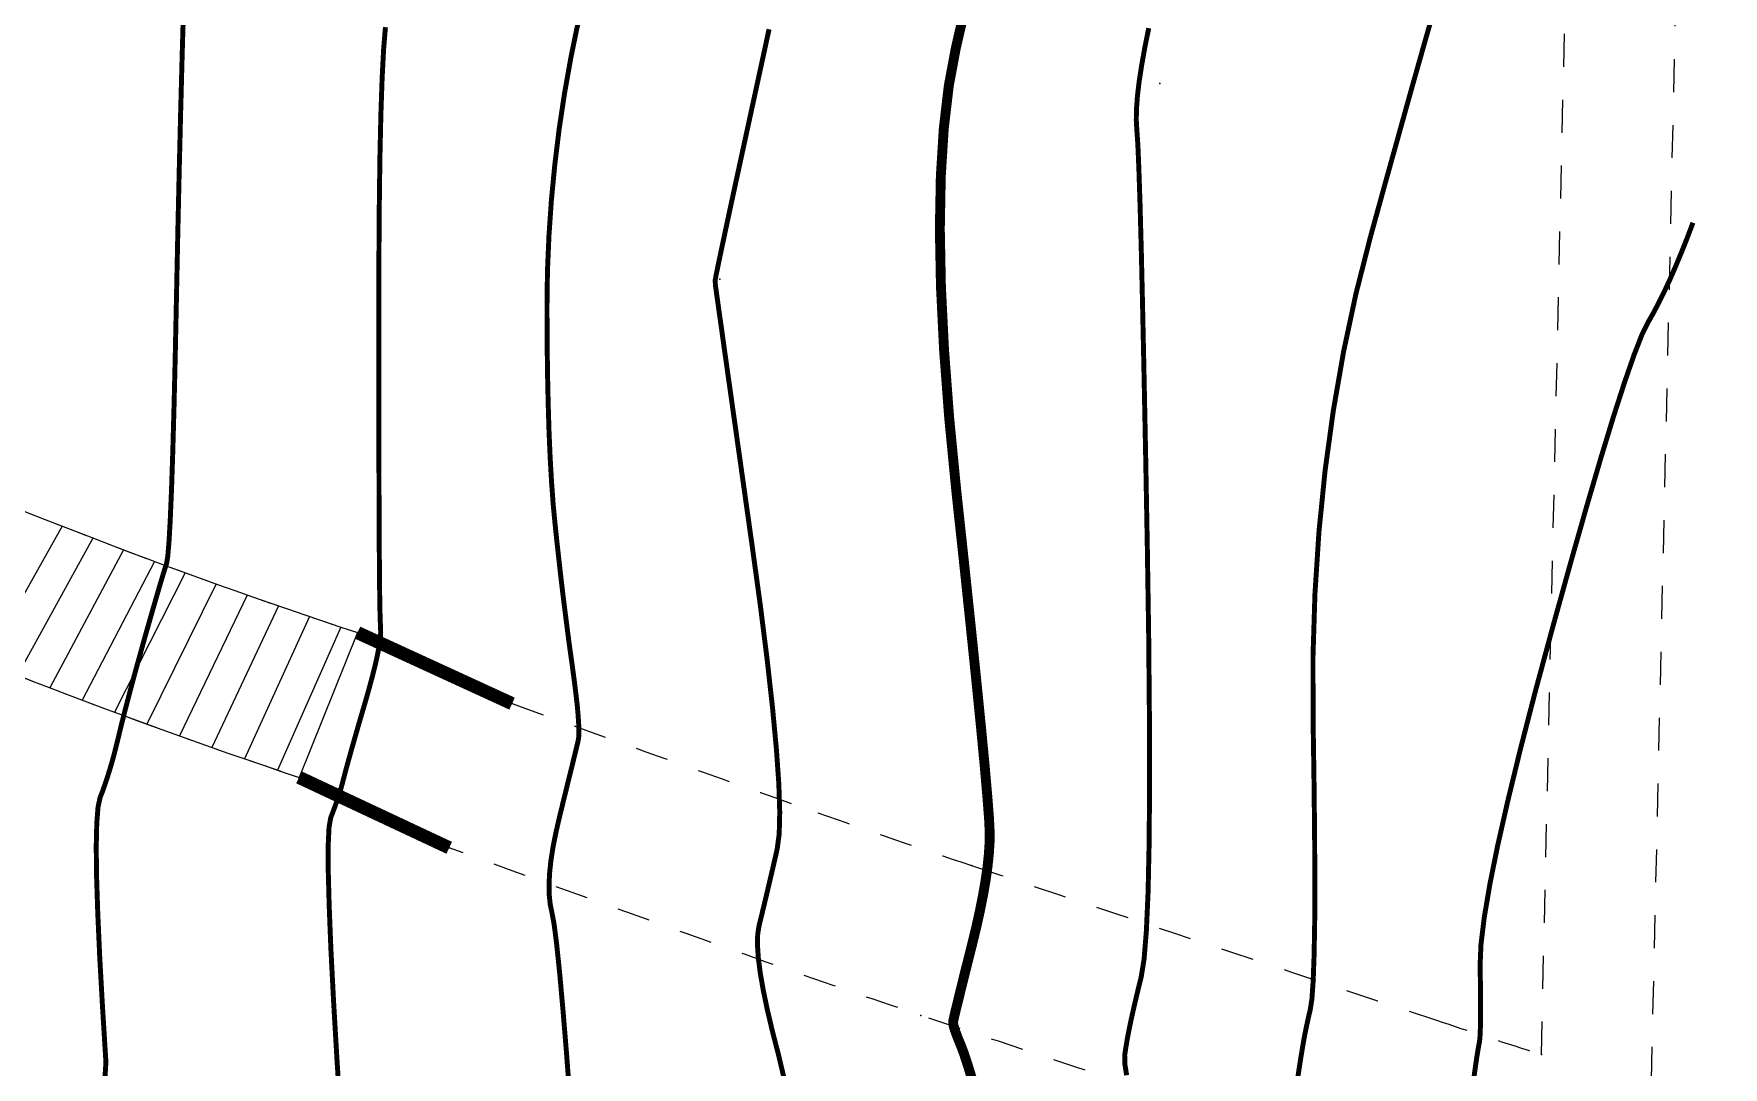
# Model space of a CAD drawing. Extents: x 940 to 1495, y 832 to 1212.
# Drawn here: x 1286.05 to 1311.69, y 865.12 to 880.81 of the extents above; entities that cross this region are included whole.
import ezdxf

# ---------------------------------------------------------------- set-up
doc = ezdxf.new("R2010")
doc.units = 0
doc.header["$LTSCALE"] = 0.5
doc.header["$PDSIZE"] = 0.2
doc.linetypes.add('X6', pattern=[2, 1, -1])
for name, color, linetype in [('DGX', 2, 'CONTINUOUS'), ('DLSS', 4, 'CONTINUOUS'), ('JMD', 6, 'CONTINUOUS'), ('ZDH', 1, 'CONTINUOUS')]:
    doc.layers.add(name, color=color, linetype=linetype)

msp = doc.modelspace()

# ---------------------------------------------------------------- linework, layer by layer
at = {"layer": 'DGX', "linetype": 'Continuous', "const_width": 0.075, "flags": 128}
for points in [[(1287.083, 864.178), (1287.145, 865.201), (1287.092, 866.059), (1287.05, 866.815), (1287.021, 867.469), (1287.003, 868.022), (1286.998, 868.472), (1287.006, 868.821), (1287.025, 869.069), (1287.056, 869.214), (1287.094, 869.312), (1287.13, 869.414), (1287.166, 869.522), (1287.202, 869.636), (1287.237, 869.754), (1287.271, 869.878), (1287.304, 870.008), (1287.337, 870.142), (1287.371, 870.286), (1287.41, 870.441), (1287.453, 870.608), (1287.5, 870.787), (1287.551, 870.978), (1287.606, 871.181), (1287.666, 871.396), (1287.729, 871.623), (1287.792, 871.844), (1287.849, 872.044), (1287.9, 872.22), (1287.945, 872.375), (1287.984, 872.507), (1288.017, 872.616), (1288.044, 872.703), (1288.066, 872.768), (1288.084, 872.879), (1288.103, 873.105), (1288.122, 873.445), (1288.141, 873.9), (1288.16, 874.469), (1288.179, 875.154), (1288.198, 875.952), (1288.217, 876.866), (1288.237, 877.822), (1288.258, 878.748), (1288.28, 879.645), (1288.303, 880.513), (1288.328, 881.351)], [(1287.083, 864.178), (1287.145, 865.201), (1287.092, 866.059), (1287.05, 866.815), (1287.021, 867.469), (1287.003, 868.022), (1286.998, 868.472), (1287.006, 868.821), (1287.025, 869.069), (1287.056, 869.214), (1287.094, 869.312), (1287.13, 869.414), (1287.166, 869.522), (1287.202, 869.636), (1287.237, 869.754), (1287.271, 869.878), (1287.304, 870.008), (1287.337, 870.142), (1287.371, 870.286), (1287.41, 870.441), (1287.453, 870.608), (1287.5, 870.787), (1287.551, 870.978), (1287.606, 871.181), (1287.666, 871.396), (1287.729, 871.623), (1287.792, 871.844), (1287.849, 872.044), (1287.9, 872.22), (1287.945, 872.375), (1287.984, 872.507), (1288.017, 872.616), (1288.044, 872.703), (1288.066, 872.768), (1288.084, 872.879), (1288.103, 873.105), (1288.122, 873.445), (1288.141, 873.9), (1288.16, 874.469), (1288.179, 875.154), (1288.198, 875.952), (1288.217, 876.866), (1288.237, 877.822), (1288.258, 878.748), (1288.28, 879.645), (1288.303, 880.513), (1288.328, 881.351)], [(1287.083, 864.178), (1287.145, 865.201), (1287.092, 866.059), (1287.05, 866.815), (1287.021, 867.469), (1287.003, 868.022), (1286.998, 868.472), (1287.006, 868.821), (1287.025, 869.069), (1287.056, 869.214), (1287.094, 869.312), (1287.13, 869.414), (1287.166, 869.522), (1287.202, 869.636), (1287.237, 869.754), (1287.271, 869.878), (1287.304, 870.008), (1287.337, 870.142), (1287.371, 870.286), (1287.41, 870.441), (1287.453, 870.608), (1287.5, 870.787), (1287.551, 870.978), (1287.606, 871.181), (1287.666, 871.396), (1287.729, 871.623), (1287.792, 871.844), (1287.849, 872.044), (1287.9, 872.22), (1287.945, 872.375), (1287.984, 872.507), (1288.017, 872.616), (1288.044, 872.703), (1288.066, 872.768), (1288.084, 872.879), (1288.103, 873.105), (1288.122, 873.445), (1288.141, 873.9), (1288.16, 874.469), (1288.179, 875.154), (1288.198, 875.952), (1288.217, 876.866), (1288.237, 877.822), (1288.258, 878.748), (1288.28, 879.645), (1288.303, 880.513), (1288.328, 881.351)], [(1287.083, 864.178), (1287.145, 865.201), (1287.092, 866.059), (1287.05, 866.815), (1287.021, 867.469), (1287.003, 868.022), (1286.998, 868.472), (1287.006, 868.821), (1287.025, 869.069), (1287.056, 869.214), (1287.094, 869.312), (1287.13, 869.414), (1287.166, 869.522), (1287.202, 869.636), (1287.237, 869.754), (1287.271, 869.878), (1287.304, 870.008), (1287.337, 870.142), (1287.371, 870.286), (1287.41, 870.441), (1287.453, 870.608), (1287.5, 870.787), (1287.551, 870.978), (1287.606, 871.181), (1287.666, 871.396), (1287.729, 871.623), (1287.792, 871.844), (1287.849, 872.044), (1287.9, 872.22), (1287.945, 872.375), (1287.984, 872.507), (1288.017, 872.616), (1288.044, 872.703), (1288.066, 872.768), (1288.084, 872.879), (1288.103, 873.105), (1288.122, 873.445), (1288.141, 873.9), (1288.16, 874.469), (1288.179, 875.154), (1288.198, 875.952), (1288.217, 876.866), (1288.237, 877.822), (1288.258, 878.748), (1288.28, 879.645), (1288.303, 880.513), (1288.328, 881.351)], [(1287.083, 864.178), (1287.145, 865.201), (1287.092, 866.059), (1287.05, 866.815), (1287.021, 867.469), (1287.003, 868.022), (1286.998, 868.472), (1287.006, 868.821), (1287.025, 869.069), (1287.056, 869.214), (1287.094, 869.312), (1287.13, 869.414), (1287.166, 869.522), (1287.202, 869.636), (1287.237, 869.754), (1287.271, 869.878), (1287.304, 870.008), (1287.337, 870.142), (1287.371, 870.286), (1287.41, 870.441), (1287.453, 870.608), (1287.5, 870.787), (1287.551, 870.978), (1287.606, 871.181), (1287.666, 871.396), (1287.729, 871.623), (1287.792, 871.844), (1287.849, 872.044), (1287.9, 872.22), (1287.945, 872.375), (1287.984, 872.507), (1288.017, 872.616), (1288.044, 872.703), (1288.066, 872.768), (1288.084, 872.879), (1288.103, 873.105), (1288.122, 873.445), (1288.141, 873.9), (1288.16, 874.469), (1288.179, 875.154), (1288.198, 875.952), (1288.217, 876.866), (1288.237, 877.822), (1288.258, 878.748), (1288.28, 879.645), (1288.303, 880.513), (1288.328, 881.351)], [(1287.083, 864.178), (1287.145, 865.201), (1287.092, 866.059), (1287.05, 866.815), (1287.021, 867.469), (1287.003, 868.022), (1286.998, 868.472), (1287.006, 868.821), (1287.025, 869.069), (1287.056, 869.214), (1287.094, 869.312), (1287.13, 869.414), (1287.166, 869.522), (1287.202, 869.636), (1287.237, 869.754), (1287.271, 869.878), (1287.304, 870.008), (1287.337, 870.142), (1287.371, 870.286), (1287.41, 870.441), (1287.453, 870.608), (1287.5, 870.787), (1287.551, 870.978), (1287.606, 871.181), (1287.666, 871.396), (1287.729, 871.623), (1287.792, 871.844), (1287.849, 872.044), (1287.9, 872.22), (1287.945, 872.375), (1287.984, 872.507), (1288.017, 872.616), (1288.044, 872.703), (1288.066, 872.768), (1288.084, 872.879), (1288.103, 873.105), (1288.122, 873.445), (1288.141, 873.9), (1288.16, 874.469), (1288.179, 875.154), (1288.198, 875.952), (1288.217, 876.866), (1288.237, 877.822), (1288.258, 878.748), (1288.28, 879.645), (1288.303, 880.513), (1288.328, 881.351)], [(1305.238, 864.976), (1305.264, 865.149), (1305.29, 865.313), (1305.316, 865.468), (1305.342, 865.613), (1305.37, 865.749), (1305.397, 865.875), (1305.425, 865.992), (1305.451, 866.158), (1305.47, 866.434), (1305.484, 866.819), (1305.493, 867.312), (1305.495, 867.915), (1305.492, 868.626), (1305.483, 869.446), (1305.469, 870.375), (1305.467, 871.351), (1305.497, 872.311), (1305.558, 873.254), (1305.651, 874.182), (1305.776, 875.093), (1305.932, 875.988), (1306.12, 876.868), (1306.34, 877.731), (1306.567, 878.555), (1306.78, 879.319), (1306.976, 880.022), (1307.158, 880.664), (1307.324, 881.245)], [(1305.238, 864.976), (1305.264, 865.149), (1305.29, 865.313), (1305.316, 865.468), (1305.342, 865.613), (1305.37, 865.749), (1305.397, 865.875), (1305.425, 865.992), (1305.451, 866.158), (1305.47, 866.434), (1305.484, 866.819), (1305.493, 867.312), (1305.495, 867.915), (1305.492, 868.626), (1305.483, 869.446), (1305.469, 870.375), (1305.467, 871.351), (1305.497, 872.311), (1305.558, 873.254), (1305.651, 874.182), (1305.776, 875.093), (1305.932, 875.988), (1306.12, 876.868), (1306.34, 877.731), (1306.567, 878.555), (1306.78, 879.319), (1306.976, 880.022), (1307.158, 880.664), (1307.324, 881.245)], [(1305.238, 864.976), (1305.264, 865.149), (1305.29, 865.313), (1305.316, 865.468), (1305.342, 865.613), (1305.37, 865.749), (1305.397, 865.875), (1305.425, 865.992), (1305.451, 866.158), (1305.47, 866.434), (1305.484, 866.819), (1305.493, 867.312), (1305.495, 867.915), (1305.492, 868.626), (1305.483, 869.446), (1305.469, 870.375), (1305.467, 871.351), (1305.497, 872.311), (1305.558, 873.254), (1305.651, 874.182), (1305.776, 875.093), (1305.932, 875.988), (1306.12, 876.868), (1306.34, 877.731), (1306.567, 878.555), (1306.78, 879.319), (1306.976, 880.022), (1307.158, 880.664), (1307.324, 881.245)], [(1305.238, 864.976), (1305.264, 865.149), (1305.29, 865.313), (1305.316, 865.468), (1305.342, 865.613), (1305.37, 865.749), (1305.397, 865.875), (1305.425, 865.992), (1305.451, 866.158), (1305.47, 866.434), (1305.484, 866.819), (1305.493, 867.312), (1305.495, 867.915), (1305.492, 868.626), (1305.483, 869.446), (1305.469, 870.375), (1305.467, 871.351), (1305.497, 872.311), (1305.558, 873.254), (1305.651, 874.182), (1305.776, 875.093), (1305.932, 875.988), (1306.12, 876.868), (1306.34, 877.731), (1306.567, 878.555), (1306.78, 879.319), (1306.976, 880.022), (1307.158, 880.664), (1307.324, 881.245)], [(1305.238, 864.976), (1305.264, 865.149), (1305.29, 865.313), (1305.316, 865.468), (1305.342, 865.613), (1305.37, 865.749), (1305.397, 865.875), (1305.425, 865.992), (1305.451, 866.158), (1305.47, 866.434), (1305.484, 866.819), (1305.493, 867.312), (1305.495, 867.915), (1305.492, 868.626), (1305.483, 869.446), (1305.469, 870.375), (1305.467, 871.351), (1305.497, 872.311), (1305.558, 873.254), (1305.651, 874.182), (1305.776, 875.093), (1305.932, 875.988), (1306.12, 876.868), (1306.34, 877.731), (1306.567, 878.555), (1306.78, 879.319), (1306.976, 880.022), (1307.158, 880.664), (1307.324, 881.245)], [(1305.238, 864.976), (1305.264, 865.149), (1305.29, 865.313), (1305.316, 865.468), (1305.342, 865.613), (1305.37, 865.749), (1305.397, 865.875), (1305.425, 865.992), (1305.451, 866.158), (1305.47, 866.434), (1305.484, 866.819), (1305.493, 867.312), (1305.495, 867.915), (1305.492, 868.626), (1305.483, 869.446), (1305.469, 870.375), (1305.467, 871.351), (1305.497, 872.311), (1305.558, 873.254), (1305.651, 874.182), (1305.776, 875.093), (1305.932, 875.988), (1306.12, 876.868), (1306.34, 877.731), (1306.567, 878.555), (1306.78, 879.319), (1306.976, 880.022), (1307.158, 880.664), (1307.324, 881.245)], [(1290.719, 864.189), (1290.653, 865.225), (1290.6, 866.134), (1290.56, 866.915), (1290.534, 867.569), (1290.52, 868.096), (1290.519, 868.496), (1290.532, 868.768), (1290.558, 868.912), (1290.589, 868.993), (1290.618, 869.071), (1290.646, 869.148), (1290.671, 869.224), (1290.695, 869.297), (1290.717, 869.369), (1290.736, 869.44), (1290.754, 869.509), (1290.774, 869.586), (1290.8, 869.683), (1290.832, 869.799), (1290.87, 869.934), (1290.914, 870.088), (1290.963, 870.261), (1291.019, 870.453), (1291.081, 870.664), (1291.141, 870.875), (1291.192, 871.066), (1291.235, 871.237), (1291.268, 871.388), (1291.293, 871.519), (1291.309, 871.63), (1291.316, 871.721), (1291.314, 871.792), (1291.308, 871.915), (1291.302, 872.163), (1291.298, 872.536), (1291.294, 873.033), (1291.291, 873.655), (1291.289, 874.402), (1291.287, 875.273), (1291.286, 876.269), (1291.288, 877.27), (1291.294, 878.159), (1291.304, 878.935), (1291.319, 879.599), (1291.338, 880.149), (1291.361, 880.587), (1291.388, 880.912)], [(1290.719, 864.189), (1290.653, 865.225), (1290.6, 866.134), (1290.56, 866.915), (1290.534, 867.569), (1290.52, 868.096), (1290.519, 868.496), (1290.532, 868.768), (1290.558, 868.912), (1290.589, 868.993), (1290.618, 869.071), (1290.646, 869.148), (1290.671, 869.224), (1290.695, 869.297), (1290.717, 869.369), (1290.736, 869.44), (1290.754, 869.509), (1290.774, 869.586), (1290.8, 869.683), (1290.832, 869.799), (1290.87, 869.934), (1290.914, 870.088), (1290.963, 870.261), (1291.019, 870.453), (1291.081, 870.664), (1291.141, 870.875), (1291.192, 871.066), (1291.235, 871.237), (1291.268, 871.388), (1291.293, 871.519), (1291.309, 871.63), (1291.316, 871.721), (1291.314, 871.792), (1291.308, 871.915), (1291.302, 872.163), (1291.298, 872.536), (1291.294, 873.033), (1291.291, 873.655), (1291.289, 874.402), (1291.287, 875.273), (1291.286, 876.269), (1291.288, 877.27), (1291.294, 878.159), (1291.304, 878.935), (1291.319, 879.599), (1291.338, 880.149), (1291.361, 880.587), (1291.388, 880.912)], [(1290.719, 864.189), (1290.653, 865.225), (1290.6, 866.134), (1290.56, 866.915), (1290.534, 867.569), (1290.52, 868.096), (1290.519, 868.496), (1290.532, 868.768), (1290.558, 868.912), (1290.589, 868.993), (1290.618, 869.071), (1290.646, 869.148), (1290.671, 869.224), (1290.695, 869.297), (1290.717, 869.369), (1290.736, 869.44), (1290.754, 869.509), (1290.774, 869.586), (1290.8, 869.683), (1290.832, 869.799), (1290.87, 869.934), (1290.914, 870.088), (1290.963, 870.261), (1291.019, 870.453), (1291.081, 870.664), (1291.141, 870.875), (1291.192, 871.066), (1291.235, 871.237), (1291.268, 871.388), (1291.293, 871.519), (1291.309, 871.63), (1291.316, 871.721), (1291.314, 871.792), (1291.308, 871.915), (1291.302, 872.163), (1291.298, 872.536), (1291.294, 873.033), (1291.291, 873.655), (1291.289, 874.402), (1291.287, 875.273), (1291.286, 876.269), (1291.288, 877.27), (1291.294, 878.159), (1291.304, 878.935), (1291.319, 879.599), (1291.338, 880.149), (1291.361, 880.587), (1291.388, 880.912)], [(1290.719, 864.189), (1290.653, 865.225), (1290.6, 866.134), (1290.56, 866.915), (1290.534, 867.569), (1290.52, 868.096), (1290.519, 868.496), (1290.532, 868.768), (1290.558, 868.912), (1290.589, 868.993), (1290.618, 869.071), (1290.646, 869.148), (1290.671, 869.224), (1290.695, 869.297), (1290.717, 869.369), (1290.736, 869.44), (1290.754, 869.509), (1290.774, 869.586), (1290.8, 869.683), (1290.832, 869.799), (1290.87, 869.934), (1290.914, 870.088), (1290.963, 870.261), (1291.019, 870.453), (1291.081, 870.664), (1291.141, 870.875), (1291.192, 871.066), (1291.235, 871.237), (1291.268, 871.388), (1291.293, 871.519), (1291.309, 871.63), (1291.316, 871.721), (1291.314, 871.792), (1291.308, 871.915), (1291.302, 872.163), (1291.298, 872.536), (1291.294, 873.033), (1291.291, 873.655), (1291.289, 874.402), (1291.287, 875.273), (1291.286, 876.269), (1291.288, 877.27), (1291.294, 878.159), (1291.304, 878.935), (1291.319, 879.599), (1291.338, 880.149), (1291.361, 880.587), (1291.388, 880.912)], [(1290.719, 864.189), (1290.653, 865.225), (1290.6, 866.134), (1290.56, 866.915), (1290.534, 867.569), (1290.52, 868.096), (1290.519, 868.496), (1290.532, 868.768), (1290.558, 868.912), (1290.589, 868.993), (1290.618, 869.071), (1290.646, 869.148), (1290.671, 869.224), (1290.695, 869.297), (1290.717, 869.369), (1290.736, 869.44), (1290.754, 869.509), (1290.774, 869.586), (1290.8, 869.683), (1290.832, 869.799), (1290.87, 869.934), (1290.914, 870.088), (1290.963, 870.261), (1291.019, 870.453), (1291.081, 870.664), (1291.141, 870.875), (1291.192, 871.066), (1291.235, 871.237), (1291.268, 871.388), (1291.293, 871.519), (1291.309, 871.63), (1291.316, 871.721), (1291.314, 871.792), (1291.308, 871.915), (1291.302, 872.163), (1291.298, 872.536), (1291.294, 873.033), (1291.291, 873.655), (1291.289, 874.402), (1291.287, 875.273), (1291.286, 876.269), (1291.288, 877.27), (1291.294, 878.159), (1291.304, 878.935), (1291.319, 879.599), (1291.338, 880.149), (1291.361, 880.587), (1291.388, 880.912)], [(1290.719, 864.189), (1290.653, 865.225), (1290.6, 866.134), (1290.56, 866.915), (1290.534, 867.569), (1290.52, 868.096), (1290.519, 868.496), (1290.532, 868.768), (1290.558, 868.912), (1290.589, 868.993), (1290.618, 869.071), (1290.646, 869.148), (1290.671, 869.224), (1290.695, 869.297), (1290.717, 869.369), (1290.736, 869.44), (1290.754, 869.509), (1290.774, 869.586), (1290.8, 869.683), (1290.832, 869.799), (1290.87, 869.934), (1290.914, 870.088), (1290.963, 870.261), (1291.019, 870.453), (1291.081, 870.664), (1291.141, 870.875), (1291.192, 871.066), (1291.235, 871.237), (1291.268, 871.388), (1291.293, 871.519), (1291.309, 871.63), (1291.316, 871.721), (1291.314, 871.792), (1291.308, 871.915), (1291.302, 872.163), (1291.298, 872.536), (1291.294, 873.033), (1291.291, 873.655), (1291.289, 874.402), (1291.287, 875.273), (1291.286, 876.269), (1291.288, 877.27), (1291.294, 878.159), (1291.304, 878.935), (1291.319, 879.599), (1291.338, 880.149), (1291.361, 880.587), (1291.388, 880.912)], [(1294.198, 864.506), (1294.138, 865.315), (1294.082, 865.999), (1294.032, 866.556), (1293.987, 866.988), (1293.948, 867.294), (1293.914, 867.475), (1293.888, 867.6), (1293.874, 867.741), (1293.871, 867.899), (1293.88, 868.072), (1293.9, 868.262), (1293.932, 868.467), (1293.976, 868.688), (1294.031, 868.926), (1294.088, 869.159), (1294.139, 869.367), (1294.184, 869.55), (1294.223, 869.708), (1294.256, 869.841), (1294.282, 869.949), (1294.302, 870.032), (1294.315, 870.09), (1294.323, 870.148), (1294.325, 870.231), (1294.321, 870.338), (1294.312, 870.471), (1294.298, 870.627), (1294.277, 870.809), (1294.251, 871.015), (1294.22, 871.246), (1294.185, 871.493), (1294.152, 871.744), (1294.119, 872.002), (1294.086, 872.265), (1294.054, 872.534), (1294.023, 872.808), (1293.992, 873.088), (1293.962, 873.374), (1293.933, 873.678), (1293.909, 874.013), (1293.888, 874.378), (1293.871, 874.775), (1293.858, 875.203), (1293.848, 875.662), (1293.842, 876.151), (1293.84, 876.672), (1293.847, 877.209), (1293.87, 877.747), (1293.907, 878.286), (1293.959, 878.827), (1294.025, 879.369), (1294.107, 879.912), (1294.204, 880.457), (1294.316, 881.003)], [(1294.198, 864.506), (1294.138, 865.315), (1294.082, 865.999), (1294.032, 866.556), (1293.987, 866.988), (1293.948, 867.294), (1293.914, 867.475), (1293.888, 867.6), (1293.874, 867.741), (1293.871, 867.899), (1293.88, 868.072), (1293.9, 868.262), (1293.932, 868.467), (1293.976, 868.688), (1294.031, 868.926), (1294.088, 869.159), (1294.139, 869.367), (1294.184, 869.55), (1294.223, 869.708), (1294.256, 869.841), (1294.282, 869.949), (1294.302, 870.032), (1294.315, 870.09), (1294.323, 870.148), (1294.325, 870.231), (1294.321, 870.338), (1294.312, 870.471), (1294.298, 870.627), (1294.277, 870.809), (1294.251, 871.015), (1294.22, 871.246), (1294.185, 871.493), (1294.152, 871.744), (1294.119, 872.002), (1294.086, 872.265), (1294.054, 872.534), (1294.023, 872.808), (1293.992, 873.088), (1293.962, 873.374), (1293.933, 873.678), (1293.909, 874.013), (1293.888, 874.378), (1293.871, 874.775), (1293.858, 875.203), (1293.848, 875.662), (1293.842, 876.151), (1293.84, 876.672), (1293.847, 877.209), (1293.87, 877.747), (1293.907, 878.286), (1293.959, 878.827), (1294.025, 879.369), (1294.107, 879.912), (1294.204, 880.457), (1294.316, 881.003)], [(1294.198, 864.506), (1294.138, 865.315), (1294.082, 865.999), (1294.032, 866.556), (1293.987, 866.988), (1293.948, 867.294), (1293.914, 867.475), (1293.888, 867.6), (1293.874, 867.741), (1293.871, 867.899), (1293.88, 868.072), (1293.9, 868.262), (1293.932, 868.467), (1293.976, 868.688), (1294.031, 868.926), (1294.088, 869.159), (1294.139, 869.367), (1294.184, 869.55), (1294.223, 869.708), (1294.256, 869.841), (1294.282, 869.949), (1294.302, 870.032), (1294.315, 870.09), (1294.323, 870.148), (1294.325, 870.231), (1294.321, 870.338), (1294.312, 870.471), (1294.298, 870.627), (1294.277, 870.809), (1294.251, 871.015), (1294.22, 871.246), (1294.185, 871.493), (1294.152, 871.744), (1294.119, 872.002), (1294.086, 872.265), (1294.054, 872.534), (1294.023, 872.808), (1293.992, 873.088), (1293.962, 873.374), (1293.933, 873.678), (1293.909, 874.013), (1293.888, 874.378), (1293.871, 874.775), (1293.858, 875.203), (1293.848, 875.662), (1293.842, 876.151), (1293.84, 876.672), (1293.847, 877.209), (1293.87, 877.747), (1293.907, 878.286), (1293.959, 878.827), (1294.025, 879.369), (1294.107, 879.912), (1294.204, 880.457), (1294.316, 881.003)], [(1294.198, 864.506), (1294.138, 865.315), (1294.082, 865.999), (1294.032, 866.556), (1293.987, 866.988), (1293.948, 867.294), (1293.914, 867.475), (1293.888, 867.6), (1293.874, 867.741), (1293.871, 867.899), (1293.88, 868.072), (1293.9, 868.262), (1293.932, 868.467), (1293.976, 868.688), (1294.031, 868.926), (1294.088, 869.159), (1294.139, 869.367), (1294.184, 869.55), (1294.223, 869.708), (1294.256, 869.841), (1294.282, 869.949), (1294.302, 870.032), (1294.315, 870.09), (1294.323, 870.148), (1294.325, 870.231), (1294.321, 870.338), (1294.312, 870.471), (1294.298, 870.627), (1294.277, 870.809), (1294.251, 871.015), (1294.22, 871.246), (1294.185, 871.493), (1294.152, 871.744), (1294.119, 872.002), (1294.086, 872.265), (1294.054, 872.534), (1294.023, 872.808), (1293.992, 873.088), (1293.962, 873.374), (1293.933, 873.678), (1293.909, 874.013), (1293.888, 874.378), (1293.871, 874.775), (1293.858, 875.203), (1293.848, 875.662), (1293.842, 876.151), (1293.84, 876.672), (1293.847, 877.209), (1293.87, 877.747), (1293.907, 878.286), (1293.959, 878.827), (1294.025, 879.369), (1294.107, 879.912), (1294.204, 880.457), (1294.316, 881.003)], [(1294.198, 864.506), (1294.138, 865.315), (1294.082, 865.999), (1294.032, 866.556), (1293.987, 866.988), (1293.948, 867.294), (1293.914, 867.475), (1293.888, 867.6), (1293.874, 867.741), (1293.871, 867.899), (1293.88, 868.072), (1293.9, 868.262), (1293.932, 868.467), (1293.976, 868.688), (1294.031, 868.926), (1294.088, 869.159), (1294.139, 869.367), (1294.184, 869.55), (1294.223, 869.708), (1294.256, 869.841), (1294.282, 869.949), (1294.302, 870.032), (1294.315, 870.09), (1294.323, 870.148), (1294.325, 870.231), (1294.321, 870.338), (1294.312, 870.471), (1294.298, 870.627), (1294.277, 870.809), (1294.251, 871.015), (1294.22, 871.246), (1294.185, 871.493), (1294.152, 871.744), (1294.119, 872.002), (1294.086, 872.265), (1294.054, 872.534), (1294.023, 872.808), (1293.992, 873.088), (1293.962, 873.374), (1293.933, 873.678), (1293.909, 874.013), (1293.888, 874.378), (1293.871, 874.775), (1293.858, 875.203), (1293.848, 875.662), (1293.842, 876.151), (1293.84, 876.672), (1293.847, 877.209), (1293.87, 877.747), (1293.907, 878.286), (1293.959, 878.827), (1294.025, 879.369), (1294.107, 879.912), (1294.204, 880.457), (1294.316, 881.003)], [(1294.198, 864.506), (1294.138, 865.315), (1294.082, 865.999), (1294.032, 866.556), (1293.987, 866.988), (1293.948, 867.294), (1293.914, 867.475), (1293.888, 867.6), (1293.874, 867.741), (1293.871, 867.899), (1293.88, 868.072), (1293.9, 868.262), (1293.932, 868.467), (1293.976, 868.688), (1294.031, 868.926), (1294.088, 869.159), (1294.139, 869.367), (1294.184, 869.55), (1294.223, 869.708), (1294.256, 869.841), (1294.282, 869.949), (1294.302, 870.032), (1294.315, 870.09), (1294.323, 870.148), (1294.325, 870.231), (1294.321, 870.338), (1294.312, 870.471), (1294.298, 870.627), (1294.277, 870.809), (1294.251, 871.015), (1294.22, 871.246), (1294.185, 871.493), (1294.152, 871.744), (1294.119, 872.002), (1294.086, 872.265), (1294.054, 872.534), (1294.023, 872.808), (1293.992, 873.088), (1293.962, 873.374), (1293.933, 873.678), (1293.909, 874.013), (1293.888, 874.378), (1293.871, 874.775), (1293.858, 875.203), (1293.848, 875.662), (1293.842, 876.151), (1293.84, 876.672), (1293.847, 877.209), (1293.87, 877.747), (1293.907, 878.286), (1293.959, 878.827), (1294.025, 879.369), (1294.107, 879.912), (1294.204, 880.457), (1294.316, 881.003)], [(1297.451, 864.903), (1297.353, 865.315), (1297.26, 865.675), (1297.183, 866.002), (1297.122, 866.295), (1297.077, 866.555), (1297.048, 866.781), (1297.035, 866.974), (1297.038, 867.134), (1297.057, 867.261), (1297.085, 867.375), (1297.115, 867.499), (1297.147, 867.632), (1297.181, 867.774), (1297.216, 867.925), (1297.254, 868.085), (1297.293, 868.254), (1297.334, 868.433), (1297.365, 868.665), (1297.373, 868.997), (1297.359, 869.427), (1297.322, 869.956), (1297.263, 870.584), (1297.182, 871.311), (1297.078, 872.137), (1296.951, 873.061), (1296.822, 873.975), (1296.71, 874.768), (1296.615, 875.44), (1296.537, 875.991), (1296.477, 876.422), (1296.433, 876.732), (1296.407, 876.92), (1296.397, 876.988), (1296.396, 876.996), (1296.396, 877.005), (1296.395, 877.015), (1296.395, 877.025), (1296.395, 877.036), (1296.394, 877.049), (1296.394, 877.061), (1296.394, 877.075), (1296.407, 877.147), (1296.445, 877.334), (1296.509, 877.637), (1296.598, 878.055), (1296.713, 878.588), (1296.854, 879.237), (1297.02, 880.001), (1297.211, 880.881)], [(1297.451, 864.903), (1297.353, 865.315), (1297.26, 865.675), (1297.183, 866.002), (1297.122, 866.295), (1297.077, 866.555), (1297.048, 866.781), (1297.035, 866.974), (1297.038, 867.134), (1297.057, 867.261), (1297.085, 867.375), (1297.115, 867.499), (1297.147, 867.632), (1297.181, 867.774), (1297.216, 867.925), (1297.254, 868.085), (1297.293, 868.254), (1297.334, 868.433), (1297.365, 868.665), (1297.373, 868.997), (1297.359, 869.427), (1297.322, 869.956), (1297.263, 870.584), (1297.182, 871.311), (1297.078, 872.137), (1296.951, 873.061), (1296.822, 873.975), (1296.71, 874.768), (1296.615, 875.44), (1296.537, 875.991), (1296.477, 876.422), (1296.433, 876.732), (1296.407, 876.92), (1296.397, 876.988), (1296.396, 876.996), (1296.396, 877.005), (1296.395, 877.015), (1296.395, 877.025), (1296.395, 877.036), (1296.394, 877.049), (1296.394, 877.061), (1296.394, 877.075), (1296.407, 877.147), (1296.445, 877.334), (1296.509, 877.637), (1296.598, 878.055), (1296.713, 878.588), (1296.854, 879.237), (1297.02, 880.001), (1297.211, 880.881)], [(1297.451, 864.903), (1297.353, 865.315), (1297.26, 865.675), (1297.183, 866.002), (1297.122, 866.295), (1297.077, 866.555), (1297.048, 866.781), (1297.035, 866.974), (1297.038, 867.134), (1297.057, 867.261), (1297.085, 867.375), (1297.115, 867.499), (1297.147, 867.632), (1297.181, 867.774), (1297.216, 867.925), (1297.254, 868.085), (1297.293, 868.254), (1297.334, 868.433), (1297.365, 868.665), (1297.373, 868.997), (1297.359, 869.427), (1297.322, 869.956), (1297.263, 870.584), (1297.182, 871.311), (1297.078, 872.137), (1296.951, 873.061), (1296.822, 873.975), (1296.71, 874.768), (1296.615, 875.44), (1296.537, 875.991), (1296.477, 876.422), (1296.433, 876.732), (1296.407, 876.92), (1296.397, 876.988), (1296.396, 876.996), (1296.396, 877.005), (1296.395, 877.015), (1296.395, 877.025), (1296.395, 877.036), (1296.394, 877.049), (1296.394, 877.061), (1296.394, 877.075), (1296.407, 877.147), (1296.445, 877.334), (1296.509, 877.637), (1296.598, 878.055), (1296.713, 878.588), (1296.854, 879.237), (1297.02, 880.001), (1297.211, 880.881)], [(1297.451, 864.903), (1297.353, 865.315), (1297.26, 865.675), (1297.183, 866.002), (1297.122, 866.295), (1297.077, 866.555), (1297.048, 866.781), (1297.035, 866.974), (1297.038, 867.134), (1297.057, 867.261), (1297.085, 867.375), (1297.115, 867.499), (1297.147, 867.632), (1297.181, 867.774), (1297.216, 867.925), (1297.254, 868.085), (1297.293, 868.254), (1297.334, 868.433), (1297.365, 868.665), (1297.373, 868.997), (1297.359, 869.427), (1297.322, 869.956), (1297.263, 870.584), (1297.182, 871.311), (1297.078, 872.137), (1296.951, 873.061), (1296.822, 873.975), (1296.71, 874.768), (1296.615, 875.44), (1296.537, 875.991), (1296.477, 876.422), (1296.433, 876.732), (1296.407, 876.92), (1296.397, 876.988), (1296.396, 876.996), (1296.396, 877.005), (1296.395, 877.015), (1296.395, 877.025), (1296.395, 877.036), (1296.394, 877.049), (1296.394, 877.061), (1296.394, 877.075), (1296.407, 877.147), (1296.445, 877.334), (1296.509, 877.637), (1296.598, 878.055), (1296.713, 878.588), (1296.854, 879.237), (1297.02, 880.001), (1297.211, 880.881)], [(1297.451, 864.903), (1297.353, 865.315), (1297.26, 865.675), (1297.183, 866.002), (1297.122, 866.295), (1297.077, 866.555), (1297.048, 866.781), (1297.035, 866.974), (1297.038, 867.134), (1297.057, 867.261), (1297.085, 867.375), (1297.115, 867.499), (1297.147, 867.632), (1297.181, 867.774), (1297.216, 867.925), (1297.254, 868.085), (1297.293, 868.254), (1297.334, 868.433), (1297.365, 868.665), (1297.373, 868.997), (1297.359, 869.427), (1297.322, 869.956), (1297.263, 870.584), (1297.182, 871.311), (1297.078, 872.137), (1296.951, 873.061), (1296.822, 873.975), (1296.71, 874.768), (1296.615, 875.44), (1296.537, 875.991), (1296.477, 876.422), (1296.433, 876.732), (1296.407, 876.92), (1296.397, 876.988), (1296.396, 876.996), (1296.396, 877.005), (1296.395, 877.015), (1296.395, 877.025), (1296.395, 877.036), (1296.394, 877.049), (1296.394, 877.061), (1296.394, 877.075), (1296.407, 877.147), (1296.445, 877.334), (1296.509, 877.637), (1296.598, 878.055), (1296.713, 878.588), (1296.854, 879.237), (1297.02, 880.001), (1297.211, 880.881)], [(1297.451, 864.903), (1297.353, 865.315), (1297.26, 865.675), (1297.183, 866.002), (1297.122, 866.295), (1297.077, 866.555), (1297.048, 866.781), (1297.035, 866.974), (1297.038, 867.134), (1297.057, 867.261), (1297.085, 867.375), (1297.115, 867.499), (1297.147, 867.632), (1297.181, 867.774), (1297.216, 867.925), (1297.254, 868.085), (1297.293, 868.254), (1297.334, 868.433), (1297.365, 868.665), (1297.373, 868.997), (1297.359, 869.427), (1297.322, 869.956), (1297.263, 870.584), (1297.182, 871.311), (1297.078, 872.137), (1296.951, 873.061), (1296.822, 873.975), (1296.71, 874.768), (1296.615, 875.44), (1296.537, 875.991), (1296.477, 876.422), (1296.433, 876.732), (1296.407, 876.92), (1296.397, 876.988), (1296.396, 876.996), (1296.396, 877.005), (1296.395, 877.015), (1296.395, 877.025), (1296.395, 877.036), (1296.394, 877.049), (1296.394, 877.061), (1296.394, 877.075), (1296.407, 877.147), (1296.445, 877.334), (1296.509, 877.637), (1296.598, 878.055), (1296.713, 878.588), (1296.854, 879.237), (1297.02, 880.001), (1297.211, 880.881)], [(1302.639, 865), (1302.61, 865.177), (1302.609, 865.303), (1302.625, 865.411), (1302.645, 865.53), (1302.669, 865.661), (1302.698, 865.803), (1302.732, 865.957), (1302.77, 866.122), (1302.812, 866.299), (1302.859, 866.488), (1302.903, 866.76), (1302.938, 867.189), (1302.964, 867.775), (1302.98, 868.518), (1302.987, 869.417), (1302.984, 870.472), (1302.973, 871.684), (1302.952, 873.053), (1302.927, 874.418), (1302.903, 875.618), (1302.881, 876.653), (1302.861, 877.523), (1302.842, 878.229), (1302.824, 878.77), (1302.808, 879.147), (1302.793, 879.358), (1302.785, 879.501), (1302.788, 879.669), (1302.802, 879.863), (1302.828, 880.083), (1302.866, 880.329), (1302.914, 880.6), (1302.974, 880.898)], [(1302.639, 865), (1302.61, 865.177), (1302.609, 865.303), (1302.625, 865.411), (1302.645, 865.53), (1302.669, 865.661), (1302.698, 865.803), (1302.732, 865.957), (1302.77, 866.122), (1302.812, 866.299), (1302.859, 866.488), (1302.903, 866.76), (1302.938, 867.189), (1302.964, 867.775), (1302.98, 868.518), (1302.987, 869.417), (1302.984, 870.472), (1302.973, 871.684), (1302.952, 873.053), (1302.927, 874.418), (1302.903, 875.618), (1302.881, 876.653), (1302.861, 877.523), (1302.842, 878.229), (1302.824, 878.77), (1302.808, 879.147), (1302.793, 879.358), (1302.785, 879.501), (1302.788, 879.669), (1302.802, 879.863), (1302.828, 880.083), (1302.866, 880.329), (1302.914, 880.6), (1302.974, 880.898)], [(1302.639, 865), (1302.61, 865.177), (1302.609, 865.303), (1302.625, 865.411), (1302.645, 865.53), (1302.669, 865.661), (1302.698, 865.803), (1302.732, 865.957), (1302.77, 866.122), (1302.812, 866.299), (1302.859, 866.488), (1302.903, 866.76), (1302.938, 867.189), (1302.964, 867.775), (1302.98, 868.518), (1302.987, 869.417), (1302.984, 870.472), (1302.973, 871.684), (1302.952, 873.053), (1302.927, 874.418), (1302.903, 875.618), (1302.881, 876.653), (1302.861, 877.523), (1302.842, 878.229), (1302.824, 878.77), (1302.808, 879.147), (1302.793, 879.358), (1302.785, 879.501), (1302.788, 879.669), (1302.802, 879.863), (1302.828, 880.083), (1302.866, 880.329), (1302.914, 880.6), (1302.974, 880.898)], [(1302.639, 865), (1302.61, 865.177), (1302.609, 865.303), (1302.625, 865.411), (1302.645, 865.53), (1302.669, 865.661), (1302.698, 865.803), (1302.732, 865.957), (1302.77, 866.122), (1302.812, 866.299), (1302.859, 866.488), (1302.903, 866.76), (1302.938, 867.189), (1302.964, 867.775), (1302.98, 868.518), (1302.987, 869.417), (1302.984, 870.472), (1302.973, 871.684), (1302.952, 873.053), (1302.927, 874.418), (1302.903, 875.618), (1302.881, 876.653), (1302.861, 877.523), (1302.842, 878.229), (1302.824, 878.77), (1302.808, 879.147), (1302.793, 879.358), (1302.785, 879.501), (1302.788, 879.669), (1302.802, 879.863), (1302.828, 880.083), (1302.866, 880.329), (1302.914, 880.6), (1302.974, 880.898)], [(1302.639, 865), (1302.61, 865.177), (1302.609, 865.303), (1302.625, 865.411), (1302.645, 865.53), (1302.669, 865.661), (1302.698, 865.803), (1302.732, 865.957), (1302.77, 866.122), (1302.812, 866.299), (1302.859, 866.488), (1302.903, 866.76), (1302.938, 867.189), (1302.964, 867.775), (1302.98, 868.518), (1302.987, 869.417), (1302.984, 870.472), (1302.973, 871.684), (1302.952, 873.053), (1302.927, 874.418), (1302.903, 875.618), (1302.881, 876.653), (1302.861, 877.523), (1302.842, 878.229), (1302.824, 878.77), (1302.808, 879.147), (1302.793, 879.358), (1302.785, 879.501), (1302.788, 879.669), (1302.802, 879.863), (1302.828, 880.083), (1302.866, 880.329), (1302.914, 880.6), (1302.974, 880.898)], [(1302.639, 865), (1302.61, 865.177), (1302.609, 865.303), (1302.625, 865.411), (1302.645, 865.53), (1302.669, 865.661), (1302.698, 865.803), (1302.732, 865.957), (1302.77, 866.122), (1302.812, 866.299), (1302.859, 866.488), (1302.903, 866.76), (1302.938, 867.189), (1302.964, 867.775), (1302.98, 868.518), (1302.987, 869.417), (1302.984, 870.472), (1302.973, 871.684), (1302.952, 873.053), (1302.927, 874.418), (1302.903, 875.618), (1302.881, 876.653), (1302.861, 877.523), (1302.842, 878.229), (1302.824, 878.77), (1302.808, 879.147), (1302.793, 879.358), (1302.785, 879.501), (1302.788, 879.669), (1302.802, 879.863), (1302.828, 880.083), (1302.866, 880.329), (1302.914, 880.6), (1302.974, 880.898)], [(1311.235, 877.944), (1311.146, 877.709), (1311.058, 877.488), (1310.971, 877.279), (1310.886, 877.083), (1310.801, 876.901), (1310.717, 876.731), (1310.635, 876.575), (1310.553, 876.431), (1310.459, 876.24), (1310.341, 875.937), (1310.198, 875.525), (1310.029, 875.002), (1309.836, 874.369), (1309.618, 873.625), (1309.375, 872.771), (1309.107, 871.807), (1308.844, 870.835), (1308.617, 869.957), (1308.426, 869.173), (1308.27, 868.485), (1308.15, 867.89), (1308.066, 867.39), (1308.017, 866.984), (1308.004, 866.673), (1308.008, 866.423), (1308.01, 866.203), (1308.011, 866.012), (1308.01, 865.85), (1308.008, 865.718), (1308.004, 865.615), (1307.999, 865.541), (1307.992, 865.496), (1307.983, 865.451), (1307.97, 865.375), (1307.953, 865.269), (1307.933, 865.133), (1307.91, 864.966)], [(1311.235, 877.944), (1311.146, 877.709), (1311.058, 877.488), (1310.971, 877.279), (1310.886, 877.083), (1310.801, 876.901), (1310.717, 876.731), (1310.635, 876.575), (1310.553, 876.431), (1310.459, 876.24), (1310.341, 875.937), (1310.198, 875.525), (1310.029, 875.002), (1309.836, 874.369), (1309.618, 873.625), (1309.375, 872.771), (1309.107, 871.807), (1308.844, 870.835), (1308.617, 869.957), (1308.426, 869.173), (1308.27, 868.485), (1308.15, 867.89), (1308.066, 867.39), (1308.017, 866.984), (1308.004, 866.673), (1308.008, 866.423), (1308.01, 866.203), (1308.011, 866.012), (1308.01, 865.85), (1308.008, 865.718), (1308.004, 865.615), (1307.999, 865.541), (1307.992, 865.496), (1307.983, 865.451), (1307.97, 865.375), (1307.953, 865.269), (1307.933, 865.133), (1307.91, 864.966)], [(1311.235, 877.944), (1311.146, 877.709), (1311.058, 877.488), (1310.971, 877.279), (1310.886, 877.083), (1310.801, 876.901), (1310.717, 876.731), (1310.635, 876.575), (1310.553, 876.431), (1310.459, 876.24), (1310.341, 875.937), (1310.198, 875.525), (1310.029, 875.002), (1309.836, 874.369), (1309.618, 873.625), (1309.375, 872.771), (1309.107, 871.807), (1308.844, 870.835), (1308.617, 869.957), (1308.426, 869.173), (1308.27, 868.485), (1308.15, 867.89), (1308.066, 867.39), (1308.017, 866.984), (1308.004, 866.673), (1308.008, 866.423), (1308.01, 866.203), (1308.011, 866.012), (1308.01, 865.85), (1308.008, 865.718), (1308.004, 865.615), (1307.999, 865.541), (1307.992, 865.496), (1307.983, 865.451), (1307.97, 865.375), (1307.953, 865.269), (1307.933, 865.133), (1307.91, 864.966)], [(1311.235, 877.944), (1311.146, 877.709), (1311.058, 877.488), (1310.971, 877.279), (1310.886, 877.083), (1310.801, 876.901), (1310.717, 876.731), (1310.635, 876.575), (1310.553, 876.431), (1310.459, 876.24), (1310.341, 875.937), (1310.198, 875.525), (1310.029, 875.002), (1309.836, 874.369), (1309.618, 873.625), (1309.375, 872.771), (1309.107, 871.807), (1308.844, 870.835), (1308.617, 869.957), (1308.426, 869.173), (1308.27, 868.485), (1308.15, 867.89), (1308.066, 867.39), (1308.017, 866.984), (1308.004, 866.673), (1308.008, 866.423), (1308.01, 866.203), (1308.011, 866.012), (1308.01, 865.85), (1308.008, 865.718), (1308.004, 865.615), (1307.999, 865.541), (1307.992, 865.496), (1307.983, 865.451), (1307.97, 865.375), (1307.953, 865.269), (1307.933, 865.133), (1307.91, 864.966)], [(1311.235, 877.944), (1311.146, 877.709), (1311.058, 877.488), (1310.971, 877.279), (1310.886, 877.083), (1310.801, 876.901), (1310.717, 876.731), (1310.635, 876.575), (1310.553, 876.431), (1310.459, 876.24), (1310.341, 875.937), (1310.198, 875.525), (1310.029, 875.002), (1309.836, 874.369), (1309.618, 873.625), (1309.375, 872.771), (1309.107, 871.807), (1308.844, 870.835), (1308.617, 869.957), (1308.426, 869.173), (1308.27, 868.485), (1308.15, 867.89), (1308.066, 867.39), (1308.017, 866.984), (1308.004, 866.673), (1308.008, 866.423), (1308.01, 866.203), (1308.011, 866.012), (1308.01, 865.85), (1308.008, 865.718), (1308.004, 865.615), (1307.999, 865.541), (1307.992, 865.496), (1307.983, 865.451), (1307.97, 865.375), (1307.953, 865.269), (1307.933, 865.133), (1307.91, 864.966)], [(1311.235, 877.944), (1311.146, 877.709), (1311.058, 877.488), (1310.971, 877.279), (1310.886, 877.083), (1310.801, 876.901), (1310.717, 876.731), (1310.635, 876.575), (1310.553, 876.431), (1310.459, 876.24), (1310.341, 875.937), (1310.198, 875.525), (1310.029, 875.002), (1309.836, 874.369), (1309.618, 873.625), (1309.375, 872.771), (1309.107, 871.807), (1308.844, 870.835), (1308.617, 869.957), (1308.426, 869.173), (1308.27, 868.485), (1308.15, 867.89), (1308.066, 867.39), (1308.017, 866.984), (1308.004, 866.673), (1308.008, 866.423), (1308.01, 866.203), (1308.011, 866.012), (1308.01, 865.85), (1308.008, 865.718), (1308.004, 865.615), (1307.999, 865.541), (1307.992, 865.496), (1307.983, 865.451), (1307.97, 865.375), (1307.953, 865.269), (1307.933, 865.133), (1307.91, 864.966)]]:
    msp.add_lwpolyline(points, dxfattribs=at)
at = {"layer": 'DGX', "color": 3, "linetype": 'Continuous', "const_width": 0.15, "flags": 128}
msp.add_lwpolyline([(1300.298, 864.921), (1300.228, 865.151), (1300.172, 865.321), (1300.131, 865.431), (1300.1, 865.506), (1300.073, 865.574), (1300.05, 865.634), (1300.032, 865.685), (1300.018, 865.729), (1300.009, 865.765), (1300.005, 865.793), (1300.005, 865.813), (1300.011, 865.846), (1300.026, 865.91), (1300.049, 866.008), (1300.081, 866.138), (1300.121, 866.3), (1300.169, 866.496), (1300.226, 866.723), (1300.292, 866.983), (1300.357, 867.252), (1300.413, 867.504), (1300.46, 867.741), (1300.498, 867.962), (1300.527, 868.167), (1300.547, 868.356), (1300.558, 868.529), (1300.56, 868.686), (1300.55, 868.898), (1300.524, 869.234), (1300.484, 869.695), (1300.428, 870.281), (1300.357, 870.992), (1300.271, 871.827), (1300.17, 872.787), (1300.053, 873.872), (1299.945, 874.981), (1299.867, 876.014), (1299.82, 876.969), (1299.803, 877.848), (1299.818, 878.65), (1299.863, 879.375), (1299.939, 880.023), (1300.046, 880.595), (1300.167, 881.121)], dxfattribs=at)
msp.add_lwpolyline([(1300.298, 864.921), (1300.228, 865.151), (1300.172, 865.321), (1300.131, 865.431), (1300.1, 865.506), (1300.073, 865.574), (1300.05, 865.634), (1300.032, 865.685), (1300.018, 865.729), (1300.009, 865.765), (1300.005, 865.793), (1300.005, 865.813), (1300.011, 865.846), (1300.026, 865.91), (1300.049, 866.008), (1300.081, 866.138), (1300.121, 866.3), (1300.169, 866.496), (1300.226, 866.723), (1300.292, 866.983), (1300.357, 867.252), (1300.413, 867.504), (1300.46, 867.741), (1300.498, 867.962), (1300.527, 868.167), (1300.547, 868.356), (1300.558, 868.529), (1300.56, 868.686), (1300.55, 868.898), (1300.524, 869.234), (1300.484, 869.695), (1300.428, 870.281), (1300.357, 870.992), (1300.271, 871.827), (1300.17, 872.787), (1300.053, 873.872), (1299.945, 874.981), (1299.867, 876.014), (1299.82, 876.969), (1299.803, 877.848), (1299.818, 878.65), (1299.863, 879.375), (1299.939, 880.023), (1300.046, 880.595), (1300.167, 881.121)], dxfattribs=at)
msp.add_lwpolyline([(1300.298, 864.921), (1300.228, 865.151), (1300.172, 865.321), (1300.131, 865.431), (1300.1, 865.506), (1300.073, 865.574), (1300.05, 865.634), (1300.032, 865.685), (1300.018, 865.729), (1300.009, 865.765), (1300.005, 865.793), (1300.005, 865.813), (1300.011, 865.846), (1300.026, 865.91), (1300.049, 866.008), (1300.081, 866.138), (1300.121, 866.3), (1300.169, 866.496), (1300.226, 866.723), (1300.292, 866.983), (1300.357, 867.252), (1300.413, 867.504), (1300.46, 867.741), (1300.498, 867.962), (1300.527, 868.167), (1300.547, 868.356), (1300.558, 868.529), (1300.56, 868.686), (1300.55, 868.898), (1300.524, 869.234), (1300.484, 869.695), (1300.428, 870.281), (1300.357, 870.992), (1300.271, 871.827), (1300.17, 872.787), (1300.053, 873.872), (1299.945, 874.981), (1299.867, 876.014), (1299.82, 876.969), (1299.803, 877.848), (1299.818, 878.65), (1299.863, 879.375), (1299.939, 880.023), (1300.046, 880.595), (1300.167, 881.121)], dxfattribs=at)
msp.add_lwpolyline([(1300.298, 864.921), (1300.228, 865.151), (1300.172, 865.321), (1300.131, 865.431), (1300.1, 865.506), (1300.073, 865.574), (1300.05, 865.634), (1300.032, 865.685), (1300.018, 865.729), (1300.009, 865.765), (1300.005, 865.793), (1300.005, 865.813), (1300.011, 865.846), (1300.026, 865.91), (1300.049, 866.008), (1300.081, 866.138), (1300.121, 866.3), (1300.169, 866.496), (1300.226, 866.723), (1300.292, 866.983), (1300.357, 867.252), (1300.413, 867.504), (1300.46, 867.741), (1300.498, 867.962), (1300.527, 868.167), (1300.547, 868.356), (1300.558, 868.529), (1300.56, 868.686), (1300.55, 868.898), (1300.524, 869.234), (1300.484, 869.695), (1300.428, 870.281), (1300.357, 870.992), (1300.271, 871.827), (1300.17, 872.787), (1300.053, 873.872), (1299.945, 874.981), (1299.867, 876.014), (1299.82, 876.969), (1299.803, 877.848), (1299.818, 878.65), (1299.863, 879.375), (1299.939, 880.023), (1300.046, 880.595), (1300.167, 881.121)], dxfattribs=at)
msp.add_lwpolyline([(1300.298, 864.921), (1300.228, 865.151), (1300.172, 865.321), (1300.131, 865.431), (1300.1, 865.506), (1300.073, 865.574), (1300.05, 865.634), (1300.032, 865.685), (1300.018, 865.729), (1300.009, 865.765), (1300.005, 865.793), (1300.005, 865.813), (1300.011, 865.846), (1300.026, 865.91), (1300.049, 866.008), (1300.081, 866.138), (1300.121, 866.3), (1300.169, 866.496), (1300.226, 866.723), (1300.292, 866.983), (1300.357, 867.252), (1300.413, 867.504), (1300.46, 867.741), (1300.498, 867.962), (1300.527, 868.167), (1300.547, 868.356), (1300.558, 868.529), (1300.56, 868.686), (1300.55, 868.898), (1300.524, 869.234), (1300.484, 869.695), (1300.428, 870.281), (1300.357, 870.992), (1300.271, 871.827), (1300.17, 872.787), (1300.053, 873.872), (1299.945, 874.981), (1299.867, 876.014), (1299.82, 876.969), (1299.803, 877.848), (1299.818, 878.65), (1299.863, 879.375), (1299.939, 880.023), (1300.046, 880.595), (1300.167, 881.121)], dxfattribs=at)
msp.add_lwpolyline([(1300.298, 864.921), (1300.228, 865.151), (1300.172, 865.321), (1300.131, 865.431), (1300.1, 865.506), (1300.073, 865.574), (1300.05, 865.634), (1300.032, 865.685), (1300.018, 865.729), (1300.009, 865.765), (1300.005, 865.793), (1300.005, 865.813), (1300.011, 865.846), (1300.026, 865.91), (1300.049, 866.008), (1300.081, 866.138), (1300.121, 866.3), (1300.169, 866.496), (1300.226, 866.723), (1300.292, 866.983), (1300.357, 867.252), (1300.413, 867.504), (1300.46, 867.741), (1300.498, 867.962), (1300.527, 868.167), (1300.547, 868.356), (1300.558, 868.529), (1300.56, 868.686), (1300.55, 868.898), (1300.524, 869.234), (1300.484, 869.695), (1300.428, 870.281), (1300.357, 870.992), (1300.271, 871.827), (1300.17, 872.787), (1300.053, 873.872), (1299.945, 874.981), (1299.867, 876.014), (1299.82, 876.969), (1299.803, 877.848), (1299.818, 878.65), (1299.863, 879.375), (1299.939, 880.023), (1300.046, 880.595), (1300.167, 881.121)], dxfattribs=at)
at = {"layer": 'DLSS', "linetype": 'X6', "flags": 128}
for points in [[(1308.934, 865.314), (1309.315, 882.173), (1309.586, 894.133), (1310.016, 906.156)], [(1310.605, 864.93), (1310.994, 882.135), (1311.264, 894.084), (1311.694, 906.096)]]:
    msp.add_lwpolyline(points, dxfattribs=at)
for points in [[(1262.259, 895.433, 0.005989), (1264.489, 890.963, 0.007251), (1266.428, 887.321, 0.000346), (1267.485, 885.407, 0.002885), (1267.613, 885.178, 0.04178), (1268.376, 884.064, 0.026604), (1269.799, 882.495, 0.052175), (1270.348, 882.055, 0.005066), (1276.461, 878.204, 0.032895), (1282.584, 874.968, 0.025335), (1290.964, 871.72)], [(1260.001, 894.51, 0.012893), (1262.262, 889.812, 0.015722), (1264.334, 886.072, 0.000561), (1265.449, 884.205, 0.003813), (1265.616, 883.931, 0.030261), (1266.647, 882.472, 0.023852), (1268.147, 880.774, 0.057043), (1268.743, 880.286, 0.005523), (1275.457, 876.071, 0.032133), (1281.586, 872.838, 0.024418), (1290.076, 869.523)], [(1311.567, 862.158, -0.004929), (1309.074, 862.756, -0.018047), (1308.401, 862.95, -0.001034), (1305.793, 863.813, -0.000429), (1299.515, 865.909, -0.004569), (1297.153, 866.724, -0.002239), (1292.356, 868.453)]]:
    msp.add_lwpolyline(points, format="xyb", dxfattribs=at)
at = {"layer": 'DLSS', "linetype": 'Continuous', "const_width": 0.2, "flags": 128}
for points, elevation in [([(1290.964, 871.72), (1293.31, 870.642)], 18.127), ([(1290.076, 869.523), (1292.356, 868.453)], 18.2)]:
    msp.add_lwpolyline(points, dxfattribs=dict(at, elevation=elevation))
at = {"layer": 'DLSS', "linetype": 'X6'}
msp.add_lwpolyline([(1308.934, 865.314, -0.002104), (1307.326, 865.84, -0.00048), (1300.285, 868.184, -0.004124), (1297.953, 868.984, -0.002062), (1293.31, 870.642)], format="xyb", dxfattribs=at)
at = {"layer": 'JMD', "linetype": 'Continuous'}
for p, q in [((1286.479, 873.337), (1285.316, 871.264)), ((1286.945, 873.156), (1285.804, 871.072)), ((1287.412, 872.978), (1286.294, 870.882)), ((1287.88, 872.802), (1286.784, 870.696)), ((1288.349, 872.629), (1287.275, 870.512)), ((1288.819, 872.459), (1287.768, 870.331)), ((1289.291, 872.291), (1288.261, 870.152)), ((1289.763, 872.127), (1288.755, 869.977)), ((1290.235, 871.964), (1289.251, 869.804)), ((1290.709, 871.805), (1289.747, 869.634)), ((1290.964, 871.72), (1290.076, 869.523))]:
    msp.add_line(p, q, dxfattribs=at)
at = {"layer": 'JMD', "linetype": 'Continuous', "flags": 128}
for points in [[(1266.428, 887.321, 0.01849), (1267.121, 885.95, 0.031079), (1267.613, 885.178, 0.013572), (1269.013, 883.362, 0.026604), (1269.799, 882.495, 0.052175), (1270.348, 882.055, 0.005066), (1276.461, 878.204, 0.032895), (1282.584, 874.968, 0.025335), (1290.964, 871.72)], [(1264.334, 886.072, 0.012989), (1265.112, 884.693, 0.022494), (1265.616, 883.931, 0.011575), (1267.271, 881.766, 0.023852), (1268.147, 880.774, 0.057043), (1268.743, 880.286, 0.005523), (1275.457, 876.071, 0.032133), (1281.586, 872.838, 0.024418), (1290.076, 869.523)]]:
    msp.add_lwpolyline(points, format="xyb", dxfattribs=at)
at = {"layer": 'ZDH', "linetype": 'Continuous'}
for p in [(1303.141, 880.055, 13.873), (1303.141, 880.055, 13.873), (1296.463, 877.086, 15.973), (1296.463, 877.086, 15.973), (1290.964, 871.72, 18.127), (1290.964, 871.72, 18.127), (1290.964, 871.72, 18.127), (1293.31, 870.642, 17.333), (1293.31, 870.642, 17.333), (1290.076, 869.523, 18.2), (1290.076, 869.523, 18.2), (1290.076, 869.523, 18.2), (1292.356, 868.453, 17.453), (1292.356, 868.453, 17.453), (1300.285, 868.184, 15.115), (1300.285, 868.184, 15.115), (1299.515, 865.909, 15.188), (1299.515, 865.909, 15.188), (1308.934, 865.314, 11.633), (1308.934, 865.314, 11.633)]:
    msp.add_point(p, dxfattribs=at)

doc.saveas('drawing.dxf')
